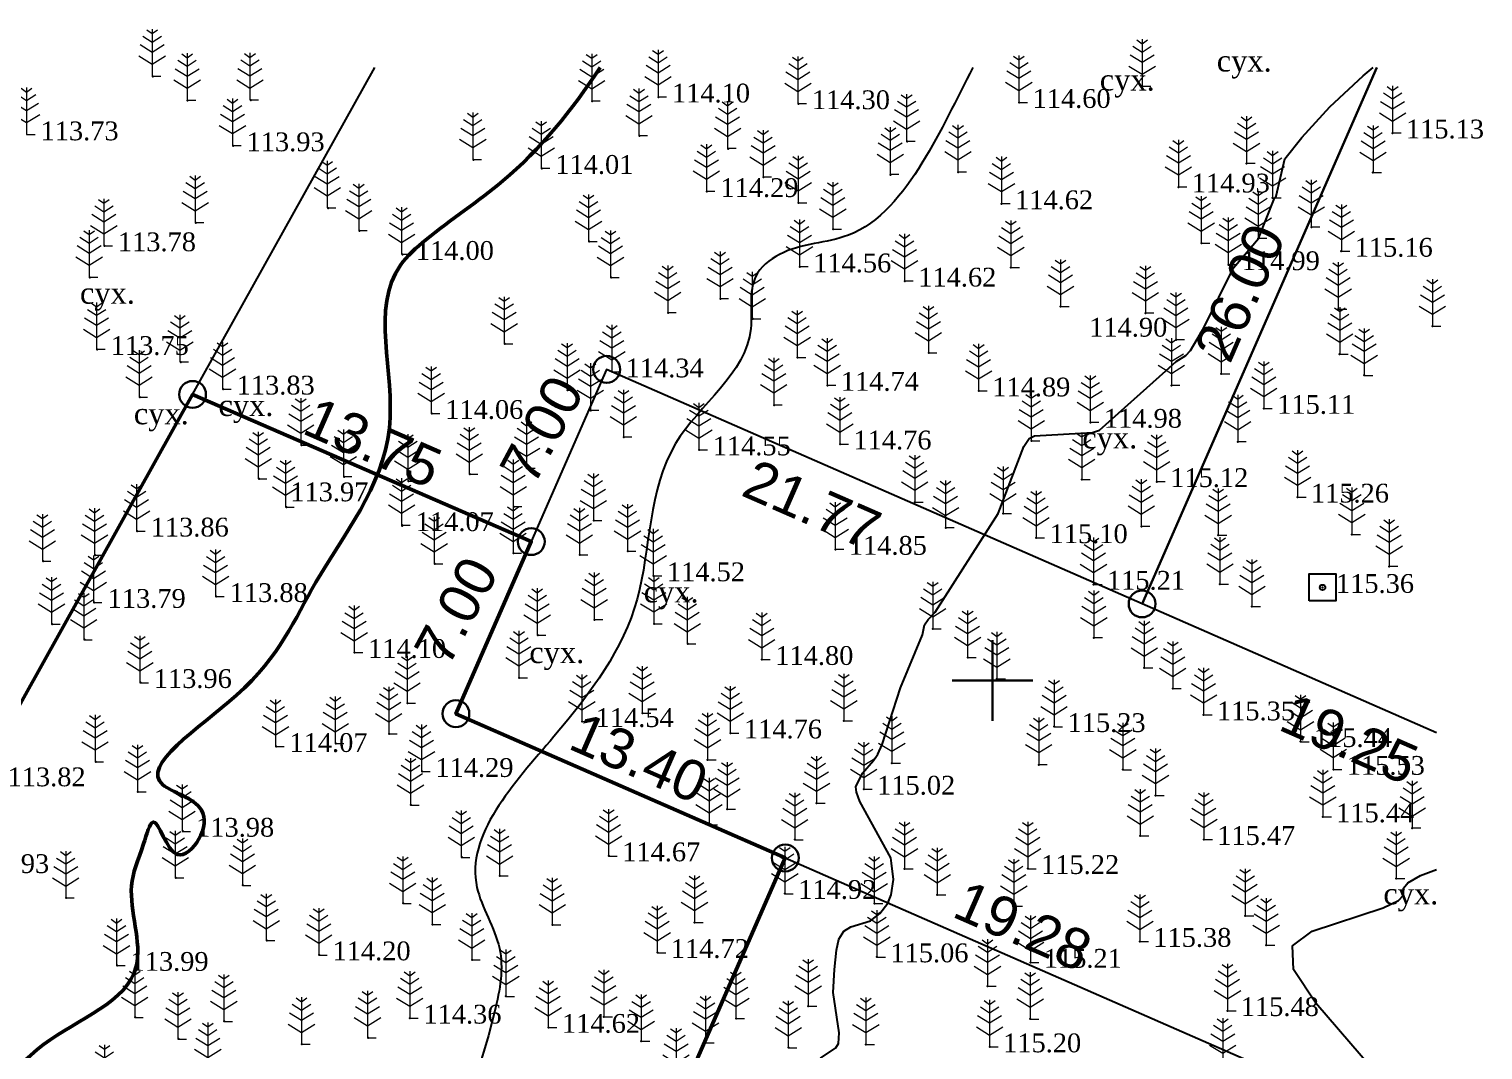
# Model space of a CAD drawing. Header units: millimetres. Extents: x 5405431.8 to 5405521.6, y 5524947.5 to 5525024.3.
# Drawn here: x 5405464.1 to 5405518.3, y 5524986.2 to 5525024.3 of the extents above; entities that cross this region are included whole.
import ezdxf
from ezdxf.enums import TextEntityAlignment as Align

# ---------------------------------------------------------------- set-up
doc = ezdxf.new("R2010")
doc.units = ezdxf.units.MM
for name, color, linetype, lineweight in [('11900000', 1, 'Continuous', 30), ('ограждение', 7, 'ZABOR', 20), ('ТОЧКИ', 7, 'Continuous', 30)]:
    doc.layers.add(name, color=color, linetype=linetype, lineweight=lineweight)
for name, color, linetype in [('SC007', 7, 'Continuous'), ('горизонтали', 42, 'Continuous'), ('Ділянки_Межі', 10, 'Continuous'), ('надписи', 7, 'Continuous'), ('отметки', 7, 'Continuous'), ('промеры', 185, 'Continuous'), ('Растительность', 7, 'Continuous')]:
    doc.layers.add(name, color=color, linetype=linetype)
doc.styles.get("Standard").update_dxf_attribs({"font": 'arial.ttf'})
doc.styles.add('times', font='times.ttf')
doc.linetypes.add('ZABOR', pattern='A,1,-0.1,[132,ltypeshp.shx,S=0.25,R=0,X=-0.1,Y=0],-0.4,1', length=2.5)
doc.linetypes.add('ЗаборДерПр', pattern='A,1,[130,ltypeshp.shx,S=0.25,R=0,X=0,Y=-0.25],1.5', length=2.5)

# ---------------------------------------------------------------- blocks, each defined once
blk = doc.blocks.new('SYMBOL902')
at = {"layer": 'SC007'}
blk.add_lwpolyline([(-1.25, -1.25), (-1.25, 1.25), (1.25, 1.25), (1.25, -1.25)], close=True, dxfattribs=at)
blk.add_circle((0, 0), 0.25, dxfattribs=at)
blk = doc.blocks.new('A$C51FE15A3')
at = {"layer": 'Растительность', "color": 94, "lineweight": 0}
for points in [[(-0.201, 1.726), (0, 1.584), (0.201, 1.726)], [(0, 1.75), (0, 0), (0.319, 0)], [(-0.447, 1.172), (0, 0.895), (0.447, 1.172)], [(-0.343, 1.489), (0, 1.267), (0.343, 1.489)], [(-0.493, 0.753), (0, 0.444), (0.493, 0.753)]]:
    blk.add_lwpolyline(points, dxfattribs=at)

msp = doc.modelspace()

# ---------------------------------------------------------------- linework, layer by layer
at = {"layer": '11900000', "color": 7}
for points in [[(5405500, 5524998.5, 0), (5405500, 5525001.5, 0)], [(5405500, 5524998.5, 0), (5405500, 5525001.5, 0)], [(5405498.5, 5525000, 0), (5405501.5, 5525000, 0)], [(5405498.5, 5525000, 0), (5405501.5, 5525000, 0)]]:
    msp.add_polyline3d(points, dxfattribs=at)
at = {"layer": 'горизонтали', "color": 32}
for points in [[(5405493.587, 5524985.932, 115), (5405494.157, 5524986.322, 115), (5405494.267, 5524986.482, 115), (5405494.287, 5524986.882, 115), (5405494.067, 5524988.382, 115), (5405494.107, 5524989.232, 115), (5405494.187, 5524989.962, 115), (5405494.277, 5524990.372, 115), (5405494.457, 5524990.662, 115), (5405494.717, 5524990.822, 115), (5405495.447, 5524991.052, 115), (5405495.807, 5524991.322, 115), (5405496.097, 5524991.702, 115), (5405496.227, 5524992.022, 115), (5405496.307, 5524992.592, 115), (5405496.237, 5524993.192, 115), (5405496.207, 5524993.392, 115), (5405495.057, 5524995.492, 115), (5405494.927, 5524995.842, 115), (5405494.907, 5524996.042, 115), (5405495.157, 5524996.552, 115), (5405495.567, 5524997.022, 115), (5405495.727, 5524997.262, 115), (5405495.887, 5524997.612, 115), (5405496.567, 5524999.732, 115), (5405497.387, 5525001.702, 115), (5405497.467, 5525002.072, 115), (5405497.597, 5525002.272, 115), (5405497.867, 5525002.552, 115), (5405500.207, 5525006.222, 115), (5405501.167, 5525008.722, 115), (5405501.367, 5525009.012, 115), (5405501.567, 5525009.122, 115), (5405503.727, 5525009.242, 115), (5405503.987, 5525009.322, 115), (5405506.457, 5525011.532, 115), (5405506.837, 5525011.882, 115), (5405507.197, 5525012.112, 115), (5405507.377, 5525012.292, 115), (5405507.867, 5525013.142, 115), (5405508.977, 5525015.372, 115), (5405509.907, 5525016.462, 115), (5405510.497, 5525017.972, 115), (5405510.557, 5525018.042, 115), (5405510.887, 5525019.442, 115), (5405511.517, 5525020.232, 115), (5405512.567, 5525021.372, 115), (5405513.807, 5525022.522, 115), (5405514.178, 5525022.838, 115)], [(5405512.037, 5524987.982, 115.5), (5405511.207, 5524989.232, 115.5), (5405511.167, 5524990.122, 115.5), (5405511.907, 5524990.662, 115.5), (5405514.547, 5524991.532, 115.5), (5405515.117, 5524991.802, 115.5), (5405515.307, 5524992.002, 115.5), (5405515.307, 5524992.262, 115.5), (5405515.467, 5524992.462, 115.5), (5405515.937, 5524992.732, 115.5), (5405516.533, 5524992.961, 115.5)], [(5405516.533, 5524983.113, 115.5), (5405516.447, 5524983.172, 115.5), (5405515.817, 5524983.702, 115.5), (5405514.957, 5524984.592, 115.5), (5405512.037, 5524987.982, 115.5)]]:
    msp.add_polyline3d(points, dxfattribs=at)
msp.add_open_spline([(5405499.27, 5525022.838), (5405498.645, 5525021.68), (5405497.59, 5525019.292), (5405495.183, 5525016.265), (5405492.449, 5525016.305), (5405490.8, 5525014.942), (5405491.477, 5525011.838), (5405487.055, 5525008.999), (5405487.392, 5525002.705), (5405483.865, 5524997.947), (5405479.67, 5524993.518), (5405481.946, 5524990.048), (5405481.276, 5524986.482), (5405479.664, 5524981.676), (5405476.395, 5524982.667), (5405472.63, 5524982.751), (5405469.845, 5524975.495), (5405461.721, 5524974.077), (5405454.931, 5524968.818), (5405447.805, 5524972.237), (5405441.067, 5524972.798), (5405435.977, 5524969.137), (5405431.201, 5524964.722), (5405434.505, 5524959.837), (5405436.467, 5524956.149), (5405436.643, 5524952.028), (5405436.919, 5524949.913), (5405437.143, 5524949.086)], degree=3, knots=[464.828751, 464.828751, 464.828751, 464.828751, 468.844359, 472.676581, 475.335983, 476.557914, 478.494538, 483.614195, 489.586185, 495.570042, 501.876392, 504.287382, 506.675276, 513.000573, 514.62659, 516.235076, 523.922474, 532.65983, 540.226502, 547.133951, 554.64116, 558.944644, 566.458675, 569.254458, 575.329889, 578.985082, 581.545338, 581.545338, 581.545338, 581.545338], dxfattribs=at)
at = {"layer": 'горизонтали', "color": 32, "lineweight": 50}
msp.add_open_spline([(5405485.381, 5525022.838), (5405484.337, 5525021.257), (5405482.409, 5525018.852), (5405479.469, 5525016.958), (5405476.615, 5525014.417), (5405478.733, 5525008.977), (5405474.587, 5525003.904), (5405473.082, 5524999.827), (5405467.363, 5524996.301), (5405470.776, 5524995.526), (5405470.61, 5524994.108), (5405469.394, 5524992.928), (5405468.804, 5524995.428), (5405468.276, 5524993.492), (5405467.601, 5524992.086), (5405469.022, 5524988.434), (5405464.569, 5524986.946), (5405462.356, 5524983.825), (5405459.428, 5524982.316), (5405456.094, 5524980.808), (5405449.137, 5524985.176), (5405442.411, 5524984.868), (5405436.998, 5524984.621)], degree=3, knots=[497.997263, 497.997263, 497.997263, 497.997263, 503.600401, 507.214707, 508.54627, 514.632075, 520.988, 526.137061, 530.451811, 532.168173, 533.247577, 534.243212, 535.749567, 536.632518, 538.264064, 541.272332, 545.791542, 549.120773, 552.867699, 555.568363, 559.441425, 575.409403, 575.409403, 575.409403, 575.409403], dxfattribs=at)
at = {"layer": 'Ділянки_Межі'}
for points in [[(5405514.318, 5525022.838), (5405505.569, 5525002.856), (5405485.626, 5525011.591), (5405482.819, 5525005.178), (5405470.203, 5525010.658)], [(5405470.203, 5525010.658), (5405476.987, 5525022.838)], [(5405505.569, 5525002.856), (5405514.318, 5525022.838)], [(5405516.533, 5524998.056), (5405505.569, 5525002.856)]]:
    msp.add_lwpolyline(points, dxfattribs=at)
at = {"layer": 'Ділянки_Межі', "lineweight": 25}
msp.add_lwpolyline([(5405516.533, 5524998.056), (5405505.569, 5525002.856), (5405485.626, 5525011.591), (5405482.819, 5525005.178), (5405480.011, 5524998.766), (5405492.281, 5524993.391), (5405509.94, 5524985.659), (5405516.533, 5524982.772)], dxfattribs=at)
at = {"layer": 'Ділянки_Межі', "lineweight": 50}
msp.add_lwpolyline([(5405454.09, 5524981.728), (5405470.203, 5525010.658), (5405482.819, 5525005.178), (5405480.011, 5524998.766), (5405492.281, 5524993.391), (5405481.853, 5524969.573), (5405478.451, 5524971.063)], close=True, dxfattribs=at)
at = {"layer": 'Ділянки_Межі', "lineweight": 0}
msp.add_lwpolyline([(5405481.853, 5524969.573), (5405492.281, 5524993.391), (5405509.94, 5524985.659), (5405499.497, 5524961.849), (5405496.065, 5524963.351)], close=True, dxfattribs=at)
at = {"layer": 'ограждение', "color": 7, "linetype": 'ЗаборДерПр', "elevation": 107.24}
msp.add_lwpolyline([(5405435.959, 5524949.086), (5405437.933, 5524952.734), (5405443.298, 5524962.351), (5405474.384, 5525018.165)], dxfattribs=at)
at = {"layer": 'отметки', "color": 7}
for p in [(5405468.723, 5525022.508, 113.902), (5405505.571, 5525022.131, 114.762), (5405470.019, 5525021.613, 113.933), (5405472.369, 5525021.618, 113.777), (5405485.09, 5525021.583, 114.067), (5405487.559, 5525021.736, 114.104), (5405492.77, 5525021.487, 114.304), (5405500.99, 5525021.533, 114.603), (5405486.845, 5525020.288, 114.188), (5405496.818, 5525020.083, 114.42), (5405514.897, 5525020.397, 115.125), (5405471.715, 5525019.919, 113.928), (5405480.667, 5525019.399, 113.963), (5405490.147, 5525019.812, 114.235), (5405483.215, 5525019.076, 114.007), (5405496.202, 5525018.846, 114.476), (5405498.724, 5525018.942, 114.584), (5405509.46, 5525019.265, 114.954), (5405514.165, 5525018.929, 115.114), (5405491.47, 5525018.748, 114.291), (5405506.92, 5525018.384, 114.926), (5405489.363, 5525018.214, 114.292), (5405492.777, 5525017.791, 114.369), (5405510.428, 5525017.979, 114.996), (5405475.249, 5525017.6, 113.926), (5405500.338, 5525017.759, 114.622), (5405470.324, 5525017.048, 113.802), (5405476.417, 5525016.752, 113.956), (5405494.063, 5525016.814, 114.48), (5405511.873, 5525016.895, 115.155), (5405466.922, 5525016.194, 113.777), (5405484.976, 5525016.351, 114.101), (5405507.776, 5525016.295, 114.97), (5405509.889, 5525016.473, 114.999), (5405478.019, 5525015.871, 113.998), (5405512.987, 5525015.99, 115.163), (5405492.819, 5525015.408, 114.562), (5405500.685, 5525015.387, 114.785), (5405508.782, 5525015.491, 114.992), (5405466.374, 5525015.018, 113.725), (5405485.79, 5525015.014, 114.207), (5405496.732, 5525014.878, 114.623), (5405489.869, 5525014.225, 114.443), (5405487.922, 5525013.703, 114.3), (5405491.066, 5525013.472, 114.515), (5405502.534, 5525013.937, 114.881), (5405505.7, 5525013.691, 114.901), (5405512.867, 5525013.835, 115.167), (5405516.385, 5525013.2, 115.352), (5405481.831, 5525012.545, 114.156), (5405506.838, 5525012.699, 114.973), (5405466.655, 5525012.331, 113.745), (5405469.763, 5525011.861, 113.752), (5405492.733, 5525012.039, 114.691), (5405497.62, 5525012.207, 114.832), (5405512.926, 5525012.157, 115.174), (5405485.834, 5525011.496, 114.335), (5405508.52, 5525011.429, 115.049), (5405513.844, 5525011.372, 115.195), (5405471.346, 5525010.856, 113.83), (5405484.172, 5525010.819, 114.302), (5405493.849, 5525010.994, 114.743), (5405499.489, 5525010.787, 114.895), (5405506.66, 5525010.993, 115.025), (5405468.245, 5525010.558, 113.72), (5405491.866, 5525010.265, 114.517), (5405479.115, 5525009.947, 114.061), (5405485.034, 5525010.063, 114.334), (5405510.103, 5525010.137, 115.115), (5405503.645, 5525009.618, 114.979), (5405474.262, 5525008.768, 113.863), (5405486.266, 5525009.073, 114.435), (5405489.076, 5525008.591, 114.546), (5405494.319, 5525008.811, 114.756), (5405501.446, 5525008.929, 115.01), (5405509.132, 5525008.897, 115.154), (5405472.681, 5525007.514, 113.899), (5405475.849, 5525007.594, 113.966), (5405480.533, 5525007.69, 114.148), (5405482.659, 5525007.908, 114.253), (5405503.324, 5525007.484, 115.091), (5405478.241, 5525007.431, 114.049), (5405506.116, 5525007.409, 115.124), (5405473.696, 5525006.461, 113.905), (5405482.175, 5525006.475, 114.254), (5405497.11, 5525006.651, 114.888), (5405511.357, 5525006.831, 115.26), (5405485.151, 5525005.958, 114.36), (5405500.4, 5525006.219, 115.007), (5405468.144, 5525005.566, 113.861), (5405478.015, 5525005.791, 114.067), (5405478.016, 5525005.768, 114.071), (5405498.254, 5525005.695, 114.922), (5405501.625, 5525005.319, 115.097), (5405505.543, 5525005.744, 115.187), (5405508.399, 5525005.41, 115.243), (5405513.375, 5525005.444, 115.334), (5405486.413, 5525004.815, 114.462), (5405494.146, 5525004.885, 114.846), (5405464.635, 5525004.449, 113.724), (5405466.578, 5525004.667, 113.787), (5405479.228, 5525004.345, 114.116), (5405482.155, 5525004.744, 114.303), (5405484.63, 5525004.68, 114.386), (5405514.77, 5525004.255, 115.44), (5405487.371, 5525003.9, 114.515), (5405503.76, 5525003.584, 115.214), (5405508.47, 5525003.586, 115.303), (5405512.29, 5525003.466, 115.364), (5405512.29, 5525003.466, 115.364), (5405512.292, 5525003.461, 115.367), (5405466.541, 5525002.909, 113.793), (5405471.086, 5525003.127, 113.88), (5405509.66, 5525002.757, 115.3), (5405464.98, 5525002.102, 113.788), (5405485.173, 5525002.266, 114.468), (5405487.391, 5525002.114, 114.555), (5405466.176, 5525001.526, 113.81), (5405483.059, 5525001.692, 114.346), (5405497.774, 5525001.927, 115.013), (5405503.775, 5525001.597, 115.233), (5405476.239, 5525001.043, 114.104), (5405488.646, 5525001.369, 114.596), (5405491.408, 5525000.783, 114.801), (5405499.075, 5525000.859, 115.116), (5405505.645, 5525000.473, 115.364), (5405468.258, 5524999.924, 113.965), (5405468.259, 5524999.925, 113.942), (5405482.371, 5525000.104, 114.408), (5405500.164, 5525000.063, 115.144), (5405506.71, 5524999.707, 115.403), (5405478.207, 5524999.163, 114.217), (5405484.717, 5524998.47, 114.537), (5405486.958, 5524998.786, 114.657), (5405494.463, 5524998.5, 114.911), (5405502.293, 5524998.283, 115.226), (5405507.857, 5524998.718, 115.347), (5405477.526, 5524998.02, 114.206), (5405490.24, 5524998.044, 114.763), (5405473.312, 5524997.54, 114.07), (5405475.54, 5524997.656, 114.212), (5405511.469, 5524997.724, 115.444), (5405466.597, 5524996.972, 113.911), (5405489.384, 5524997.052, 114.73), (5405496.249, 5524996.926, 115.028), (5405501.721, 5524996.866, 115.212), (5405504.846, 5524996.683, 115.336), (5405512.693, 5524996.69, 115.533), (5405478.749, 5524996.61, 114.288), (5405468.169, 5524995.859, 113.99), (5405495.2, 5524995.95, 115.021), (5405506.074, 5524995.718, 115.34), (5405478.335, 5524995.364, 114.282), (5405490.116, 5524995.213, 114.747), (5405493.443, 5524995.435, 114.917), (5405489.445, 5524994.636, 114.793), (5405512.296, 5524994.92, 115.441), (5405515.634, 5524994.507, 115.539), (5405469.836, 5524994.383, 113.978), (5405492.639, 5524994.074, 114.905), (5405505.495, 5524994.213, 115.331), (5405507.866, 5524994.077, 115.469), (5405480.226, 5524993.416, 114.399), (5405485.706, 5524993.467, 114.674), (5405496.724, 5524992.987, 115.014), (5405501.307, 5524992.995, 115.221), (5405469.579, 5524992.656, 114.025), (5405472.079, 5524992.379, 114.069), (5405481.65, 5524992.72, 114.531), (5405515.03, 5524992.626, 115.494), (5405465.498, 5524991.905, 113.979), (5405492.261, 5524992.067, 114.918), (5405497.942, 5524992.022, 115.076), (5405478.042, 5524991.708, 114.308), (5405495.598, 5524991.694, 114.975), (5405500.796, 5524991.6, 115.157), (5405509.413, 5524991.238, 115.469), (5405479.141, 5524990.91, 114.397), (5405483.612, 5524990.905, 114.629), (5405488.9, 5524990.989, 114.862), (5405472.964, 5524990.321, 114.126), (5405505.487, 5524990.28, 115.384), (5405474.917, 5524989.778, 114.203), (5405487.515, 5524989.866, 114.722), (5405495.695, 5524989.705, 115.058), (5405510.193, 5524990.14, 115.5), (5405467.393, 5524989.387, 113.986), (5405480.614, 5524989.593, 114.399), (5405501.408, 5524989.502, 115.209), (5405499.816, 5524988.616, 115.135), (5405481.877, 5524988.239, 114.503), (5405468.062, 5524987.457, 114.097), (5405485.522, 5524987.472, 114.688), (5405493.134, 5524987.876, 114.969), (5405508.745, 5524987.702, 115.477), (5405471.381, 5524987.31, 114.196), (5405478.301, 5524987.421, 114.363), (5405483.462, 5524987.077, 114.624), (5405490.446, 5524987.414, 114.903), (5405501.401, 5524987.395, 115.196), (5405469.679, 5524986.649, 114.123), (5405474.273, 5524986.454, 114.267), (5405476.738, 5524986.694, 114.284), (5405486.913, 5524986.566, 114.808), (5405489.311, 5524986.501, 114.871), (5405495.285, 5524986.442, 115.028), (5405492.394, 5524986.325, 114.944), (5405499.893, 5524986.352, 115.199)]:
    msp.add_point(p, dxfattribs=at)
at = {"layer": 'ТОЧКИ'}
for centre in [(5405485.626, 5525011.591), (5405470.203, 5525010.658), (5405482.819, 5525005.178), (5405505.569, 5525002.856), (5405480.011, 5524998.766), (5405492.281, 5524993.391, 107.24)]:
    msp.add_circle(centre, 0.5, dxfattribs=at)

# ---------------------------------------------------------------- block references
at = {"layer": 'отметки', "color": 7, "xscale": 0.400000000372529, "yscale": 0.400000000372529, "zscale": 0.400000000372529}
msp.add_blockref('SYMBOL902', (5405512.29, 5525003.47, 115.36), dxfattribs=at)
at = {"layer": 'Растительность', "color": 7}
for p in [(5405468.7, 5525022.52, 113.9), (5405505.57, 5525022.14, 114.76), (5405470, 5525021.62, 113.93), (5405472.34, 5525021.63, 113.78), (5405485.07, 5525021.6, 114.07), (5405487.54, 5525021.75, 114.1), (5405492.75, 5525021.5, 114.3), (5405500.98, 5525021.54, 114.6), (5405514.9, 5525020.4, 115.13), (5405464.02, 5525020.34, 113.72), (5405471.69, 5525019.93, 113.93), (5405486.83, 5525020.3, 114.19), (5405490.13, 5525019.83, 114.23), (5405496.8, 5525020.1, 114.42), (5405480.64, 5525019.41, 113.96), (5405509.46, 5525019.27, 114.95), (5405483.19, 5525019.09, 114.01), (5405491.45, 5525018.76, 114.29), (5405496.19, 5525018.86, 114.48), (5405498.71, 5525018.95, 114.58), (5405514.17, 5525018.93, 115.11), (5405489.34, 5525018.23, 114.29), (5405506.92, 5525018.39, 114.93), (5405492.76, 5525017.8, 114.37), (5405500.33, 5525017.77, 114.62), (5405510.43, 5525017.98, 115), (5405475.22, 5525017.61, 113.93), (5405470.3, 5525017.06, 113.8), (5405476.39, 5525016.76, 113.96), (5405494.05, 5525016.82, 114.48), (5405511.87, 5525016.9, 115.16), (5405466.9, 5525016.2, 113.78), (5405484.95, 5525016.36, 114.1), (5405507.77, 5525016.3, 114.97), (5405509.89, 5525016.48, 115), (5405477.99, 5525015.88, 114), (5405508.78, 5525015.5, 114.99), (5405512.99, 5525015.99, 115.16), (5405466.35, 5525015.03, 113.72), (5405485.77, 5525015.02, 114.21), (5405492.81, 5525015.42, 114.56), (5405500.68, 5525015.39, 114.78), (5405496.72, 5525014.89, 114.62), (5405489.85, 5525014.23, 114.44), (5405502.53, 5525013.94, 114.88), (5405487.9, 5525013.71, 114.3), (5405491.05, 5525013.48, 114.51), (5405505.69, 5525013.7, 114.9), (5405512.87, 5525013.84, 115.17), (5405516.38, 5525013.2, 115.35), (5405466.63, 5525012.34, 113.74), (5405481.81, 5525012.55, 114.15), (5405506.83, 5525012.71, 114.97), (5405469.73, 5525011.87, 113.75), (5405492.72, 5525012.04, 114.69), (5405497.61, 5525012.21, 114.83), (5405512.93, 5525012.16, 115.17), (5405485.82, 5525011.5, 114.33), (5405508.52, 5525011.43, 115.05), (5405513.84, 5525011.37, 115.19), (5405471.32, 5525010.86, 113.83), (5405484.15, 5525010.82, 114.3), (5405493.84, 5525011, 114.74), (5405499.48, 5525010.79, 114.89), (5405506.66, 5525011, 115.03), (5405468.21, 5525010.56, 113.72), (5405485.02, 5525010.07, 114.33), (5405491.85, 5525010.27, 114.52), (5405510.1, 5525010.14, 115.11), (5405479.09, 5525009.95, 114.06), (5405503.64, 5525009.62, 114.98), (5405486.25, 5525009.08, 114.43), (5405474.23, 5525008.77, 113.86), (5405489.06, 5525008.59, 114.55), (5405494.31, 5525008.81, 114.76), (5405501.44, 5525008.93, 115.01), (5405509.13, 5525008.9, 115.15), (5405482.64, 5525007.91, 114.25), (5405472.65, 5525007.52, 113.9), (5405475.82, 5525007.6, 113.96), (5405478.22, 5525007.43, 114.05), (5405480.51, 5525007.69, 114.15), (5405503.32, 5525007.49, 115.09), (5405506.11, 5525007.41, 115.12), (5405511.36, 5525006.83, 115.26), (5405473.67, 5525006.46, 113.9), (5405482.15, 5525006.48, 114.25), (5405497.1, 5525006.65, 114.89), (5405477.99, 5525005.79, 114.07), (5405485.13, 5525005.96, 114.36), (5405500.39, 5525006.22, 115.01), (5405505.54, 5525005.75, 115.19), (5405468.12, 5525005.57, 113.86), (5405498.25, 5525005.7, 114.92), (5405501.62, 5525005.32, 115.1), (5405508.4, 5525005.41, 115.24), (5405513.38, 5525005.44, 115.33), (5405466.55, 5525004.67, 113.79), (5405482.14, 5525004.74, 114.3), (5405484.61, 5525004.68, 114.39), (5405486.4, 5525004.82, 114.46), (5405494.14, 5525004.89, 114.85), (5405464.61, 5525004.45, 113.72), (5405479.2, 5525004.35, 114.12), (5405514.77, 5525004.26, 115.44), (5405487.36, 5525003.9, 114.51), (5405503.76, 5525003.58, 115.21), (5405508.47, 5525003.59, 115.3), (5405471.06, 5525003.13, 113.88), (5405466.51, 5525002.91, 113.79), (5405509.66, 5525002.76, 115.3), (5405464.95, 5525002.1, 113.79), (5405485.16, 5525002.27, 114.47), (5405487.38, 5525002.11, 114.55), (5405466.15, 5525001.52, 113.81), (5405483.04, 5525001.69, 114.35), (5405497.77, 5525001.93, 115.01), (5405503.77, 5525001.6, 115.23), (5405476.22, 5525001.04, 114.1), (5405488.63, 5525001.37, 114.6), (5405499.07, 5525000.86, 115.12), (5405491.4, 5525000.78, 114.8), (5405505.65, 5525000.47, 115.36), (5405468.24, 5524999.92, 113.94), (5405482.36, 5525000.1, 114.41), (5405500.16, 5525000.06, 115.14), (5405506.71, 5524999.71, 115.4), (5405478.19, 5524999.16, 114.22), (5405486.95, 5524998.78, 114.66), (5405507.86, 5524998.72, 115.35), (5405484.7, 5524998.47, 114.54), (5405494.46, 5524998.5, 114.91), (5405502.29, 5524998.28, 115.23), (5405475.52, 5524997.65, 114.21), (5405477.51, 5524998.02, 114.2), (5405490.23, 5524998.04, 114.76), (5405511.47, 5524997.72, 115.44), (5405473.29, 5524997.54, 114.07), (5405466.57, 5524996.97, 113.91), (5405478.73, 5524996.61, 114.29), (5405489.38, 5524997.05, 114.73), (5405496.25, 5524996.92, 115.03), (5405501.72, 5524996.87, 115.21), (5405504.85, 5524996.68, 115.34), (5405512.69, 5524996.69, 115.53), (5405468.15, 5524995.86, 113.99), (5405495.2, 5524995.95, 115.02), (5405506.07, 5524995.72, 115.34), (5405478.32, 5524995.36, 114.28), (5405490.11, 5524995.21, 114.75), (5405493.44, 5524995.43, 114.92), (5405512.3, 5524994.92, 115.44), (5405469.81, 5524994.38, 113.98), (5405489.44, 5524994.63, 114.79), (5405515.63, 5524994.51, 115.54), (5405492.63, 5524994.07, 114.91), (5405505.5, 5524994.21, 115.33), (5405507.87, 5524994.08, 115.47), (5405480.21, 5524993.41, 114.4), (5405485.7, 5524993.46, 114.67), (5405496.72, 5524992.99, 115.01), (5405501.31, 5524992.99, 115.22), (5405469.56, 5524992.65, 114.02), (5405472.06, 5524992.37, 114.07), (5405481.64, 5524992.72, 114.53), (5405515.03, 5524992.63, 115.49), (5405465.48, 5524991.9, 113.98), (5405478.03, 5524991.7, 114.31), (5405492.26, 5524992.06, 114.92), (5405495.59, 5524991.69, 114.97), (5405497.94, 5524992.02, 115.08), (5405500.79, 5524991.6, 115.16), (5405509.41, 5524991.24, 115.47), (5405479.13, 5524990.91, 114.4), (5405483.6, 5524990.9, 114.63), (5405488.9, 5524990.99, 114.86), (5405472.95, 5524990.31, 114.13), (5405505.49, 5524990.28, 115.38), (5405510.19, 5524990.14, 115.5), (5405474.9, 5524989.77, 114.2), (5405480.6, 5524989.59, 114.4), (5405487.51, 5524989.86, 114.72), (5405495.69, 5524989.7, 115.06), (5405501.41, 5524989.5, 115.21), (5405467.37, 5524989.38, 113.99), (5405499.81, 5524988.61, 115.13), (5405481.87, 5524988.23, 114.5), (5405493.13, 5524987.87, 114.97), (5405468.05, 5524987.45, 114.1), (5405478.29, 5524987.42, 114.36), (5405485.52, 5524987.47, 114.69), (5405490.44, 5524987.41, 114.9), (5405501.4, 5524987.39, 115.2), (5405508.75, 5524987.7, 115.48), (5405471.37, 5524987.3, 114.2), (5405483.45, 5524987.07, 114.62), (5405469.66, 5524986.64, 114.12), (5405474.26, 5524986.45, 114.27), (5405476.72, 5524986.69, 114.28), (5405486.91, 5524986.56, 114.81), (5405489.31, 5524986.5, 114.87), (5405492.39, 5524986.32, 114.94), (5405495.28, 5524986.44, 115.03), (5405499.89, 5524986.35, 115.2), (5405470.77, 5524985.51, 114.28), (5405488.21, 5524985.3, 114.86), (5405508.57, 5524985.67, 115.49), (5405466.92, 5524984.68, 114.17)]:
    msp.add_blockref('A$C51FE15A3', p, dxfattribs=at)

# ---------------------------------------------------------------- texts
at = {"layer": 'надписи', "color": 7, "style": 'times'}
for p in [(5405508.35, 5525023.489, 111.861), (5405503.993, 5525022.78, 111.861), (5405466.009, 5525014.839, 111.861), (5405471.168, 5525010.656, 111.861), (5405468.015, 5525010.348, 111.861), (5405503.342, 5525009.449, 111.861), (5405487.006, 5525003.71, 111.861), (5405482.746, 5525001.451, 111.861), (5405514.555, 5524992.461, 111.861)]:
    msp.add_text('сух.', height=0.8, dxfattribs=at).set_placement(p, align=Align.TOP_LEFT)
at = {"layer": 'отметки', "color": 7, "style": 'times'}
for s, p in [('114.10', (5405488.059, 5525022.236, 114.104)), ('114.30', (5405493.27, 5525021.987, 114.304)), ('114.60', (5405501.49, 5525022.033, 114.603)), ('113.73', (5405464.542, 5525020.827, 113.725)), ('115.13', (5405515.397, 5525020.897, 115.125)), ('113.93', (5405472.215, 5525020.419, 113.928)), ('114.01', (5405483.715, 5525019.576, 114.007)), ('114.93', (5405507.42, 5525018.884, 114.926)), ('114.29', (5405489.863, 5525018.714, 114.292)), ('114.62', (5405500.838, 5525018.259, 114.622)), ('113.78', (5405467.422, 5525016.694, 113.777)), ('114.00', (5405478.519, 5525016.371, 113.998)), ('115.16', (5405513.487, 5525016.49, 115.163)), ('114.56', (5405493.319, 5525015.908, 114.562)), ('114.99', (5405509.282, 5525015.991, 114.992)), ('114.62', (5405497.232, 5525015.378, 114.623)), ('114.90', (5405503.599, 5525013.512, 114.901)), ('113.75', (5405467.155, 5525012.831, 113.745)), ('114.34', (5405486.334, 5525011.996, 114.335)), ('113.83', (5405471.846, 5525011.356, 113.83)), ('114.74', (5405494.349, 5525011.494, 114.743)), ('114.89', (5405499.989, 5525011.287, 114.895)), ('114.06', (5405479.615, 5525010.447, 114.061)), ('115.11', (5405510.603, 5525010.637, 115.115)), ('114.98', (5405504.145, 5525010.118, 114.979)), ('114.76', (5405494.819, 5525009.311, 114.756)), ('114.55', (5405489.576, 5525009.091, 114.546)), ('115.12', (5405506.616, 5525007.909, 115.124)), ('113.97', (5405473.843, 5525007.379, 113.966)), ('115.26', (5405511.857, 5525007.331, 115.26)), ('113.86', (5405468.644, 5525006.066, 113.861)), ('114.07', (5405478.516, 5525006.268, 114.071)), ('114.85', (5405494.646, 5525005.385, 114.846)), ('115.10', (5405502.125, 5525005.819, 115.097)), ('114.52', (5405487.871, 5525004.4, 114.515)), ('115.21', (5405504.26, 5525004.084, 115.214)), ('115.36', (5405512.79, 5525003.966, 115.364)), ('115.36', (5405512.79, 5525003.966, 115.364)), ('113.79', (5405467.041, 5525003.409, 113.793)), ('113.88', (5405471.586, 5525003.627, 113.88)), ('114.10', (5405476.739, 5525001.543, 114.104)), ('114.80', (5405491.908, 5525001.283, 114.801)), ('113.96', (5405468.758, 5525000.424, 113.965)), ('114.54', (5405485.217, 5524998.97, 114.537)), ('115.35', (5405508.357, 5524999.218, 115.347)), ('114.76', (5405490.74, 5524998.544, 114.763)), ('115.23', (5405502.793, 5524998.783, 115.226)), ('114.07', (5405473.812, 5524998.04, 114.07)), ('115.44', (5405511.969, 5524998.224, 115.444)), ('115.53', (5405513.193, 5524997.19, 115.533)), ('113.82', (5405463.313, 5524996.762, 113.824)), ('114.29', (5405479.249, 5524997.11, 114.288)), ('115.02', (5405495.7, 5524996.45, 115.021)), ('115.44', (5405512.796, 5524995.42, 115.441)), ('113.98', (5405470.336, 5524994.883, 113.978)), ('115.47', (5405508.366, 5524994.577, 115.469)), ('114.67', (5405486.206, 5524993.967, 114.674)), ('113.93', (5405461.956, 5524993.53, 113.934)), ('115.22', (5405501.807, 5524993.495, 115.221)), ('114.92', (5405492.761, 5524992.567, 114.918)), ('115.38', (5405505.987, 5524990.78, 115.384)), ('114.20', (5405475.417, 5524990.278, 114.203)), ('114.72', (5405488.015, 5524990.366, 114.722)), ('115.06', (5405496.195, 5524990.205, 115.058)), ('113.99', (5405467.893, 5524989.887, 113.986)), ('115.21', (5405501.908, 5524990.002, 115.209)), ('115.48', (5405509.245, 5524988.202, 115.477)), ('114.36', (5405478.801, 5524987.921, 114.363)), ('114.62', (5405483.962, 5524987.577, 114.624)), ('115.20', (5405500.393, 5524986.852, 115.199))]:
    msp.add_text(s, height=0.7, dxfattribs=at).set_placement(p, align=Align.TOP_LEFT)
at = {"layer": 'промеры', "char_height": 1.5, "attachment_point": 1}
for s, insert, rotation in [('26.00', (5405507.464, 5525012.355, 107.24), 66.3795), ('7.00', (5405481.584, 5525007.91), 61.9128), ('13.75', (5405474.826, 5525010.606), 336.3558), ('21.77', (5405491.178, 5525008.292), 336.3558), ('7.00', (5405478.395, 5525001.162), 61.9128), ('19.25', (5405511.19, 5524999.563), 336.3558), ('13.40', (5405484.737, 5524998.863), 336.3558), ('19.28', (5405499.037, 5524992.6), 336.3558)]:
    msp.add_mtext(s, dxfattribs=dict(at, insert=insert, rotation=rotation))

doc.saveas('drawing.dxf')
